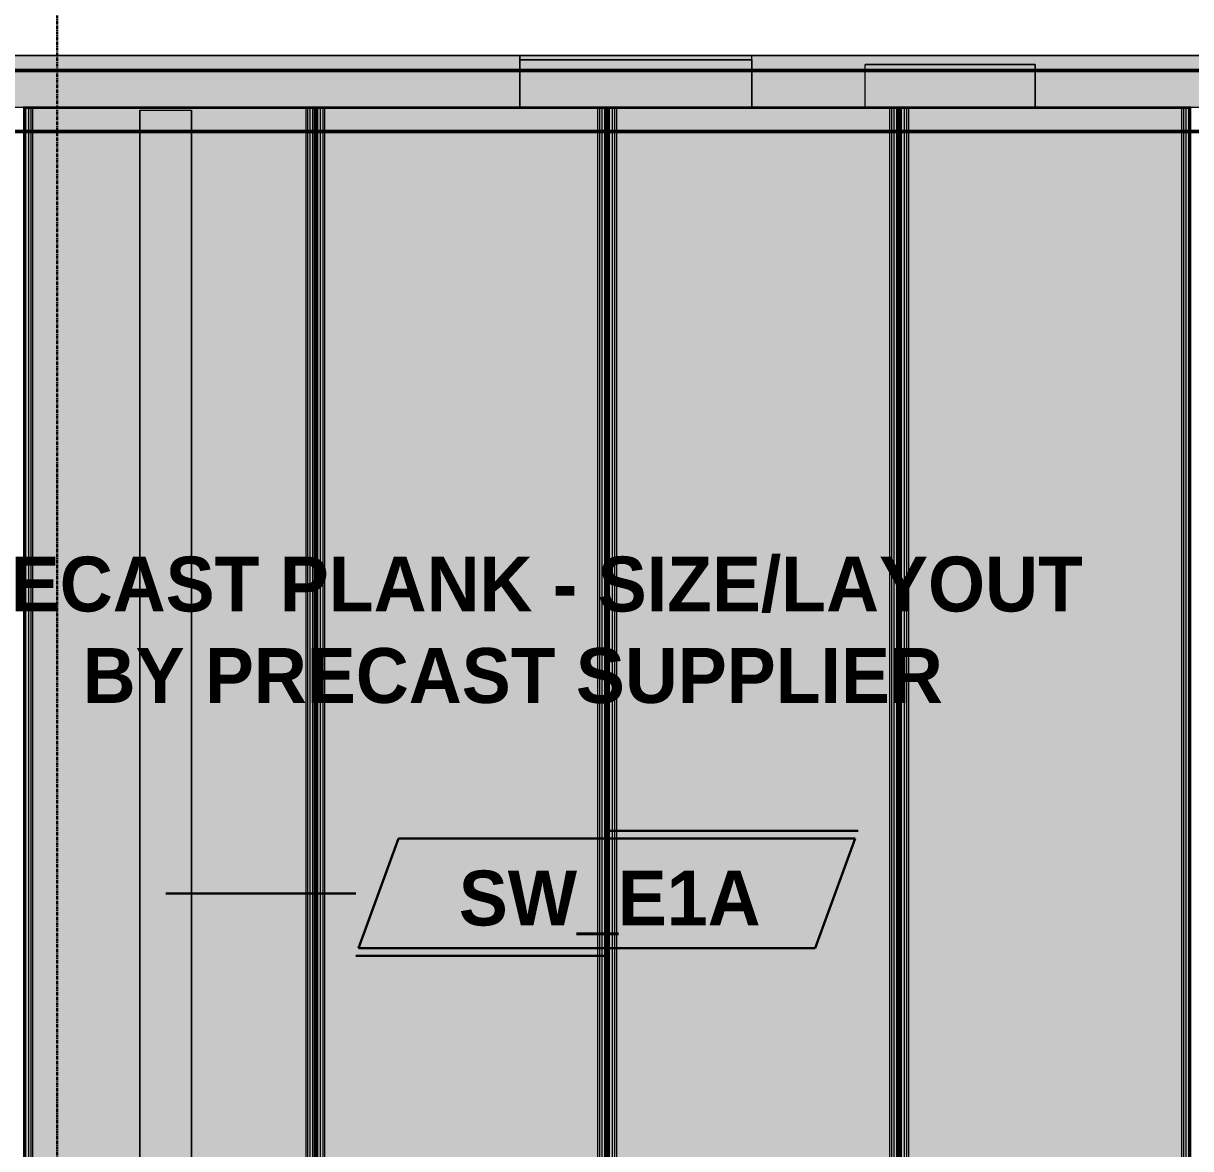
# Model space of a CAD drawing. Header units: inches. Extents: x -4126 to 593, y 9773 to 12297.
# Drawn here: x -3486.9 to -3295.4, y 11910.4 to 12095 of the extents above; entities that cross this region are included whole.
import ezdxf

# ---------------------------------------------------------------- set-up
doc = ezdxf.new("R2010")
doc.units = ezdxf.units.IN
doc.header["$MEASUREMENT"] = 0
doc.linetypes.add('Grid Line 1_2_', pattern=[0.875, 0.5, -0.125, 0.125, -0.125])
for name, color, linetype, lineweight in [('A-ANNO-IDEN', 131, 'Continuous', 30), ('A-WALL', 113, 'Continuous', 13), ('A-WALL-IDEN', 211, 'Continuous', 30), ('I-WALL', 2, 'Continuous', 13), ('S-BEAM', 12, 'Continuous', 9), ('S-FNDN', 32, 'Continuous', 13), ('S-GRID', 1, 'Continuous', 9)]:
    doc.layers.add(name, color=color, linetype=linetype, lineweight=lineweight)
doc.styles.add('Century Gothic_B', font='GOTHICB.TTF', dxfattribs={"height": 9})

# ---------------------------------------------------------------- blocks, each defined once
blk = doc.blocks.new('CTR - 1st Phase - Shell_rvt-1-FRAMING PLAN - 1ST FLOOR')
at = {"layer": 'A-WALL', "lineweight": 5, "transparency": 33554585}
h = blk.add_hatch(color=13, dxfattribs=at)
h.paths.add_polyline_path([(-3290.54, 12087.19), (-3290.54, 12089.69), (-3367.4, 12089.69), (-3367.4, 12087.19), (-3348.8, 12087.19), (-3348.8, 12088.19), (-3320.92, 12088.19), (-3320.92, 12087.19)], flags=0)
h.paths.add_polyline_path([(-2696.32, 12087.19), (-2696.32, 12089.69), (-2716.32, 12089.69), (-2716.32, 12087.19)], flags=0)
h.paths.add_polyline_path([(-3631.32, 12087.19), (-3628.8, 12087.19), (-3628.8, 12088.19), (-3600.92, 12088.19), (-3600.92, 12087.19), (-3559.15, 12087.19), (-3559.15, 12089.69), (-3631.32, 12089.69)], flags=0)
h.paths.add_polyline_path([(-2641.24, 12087.19), (-2641.24, 12089.69), (-2656.32, 12089.69), (-2656.32, 12087.19)], flags=0)
h.paths.add_polyline_path([(-3521.12, 12087.19), (-3405.42, 12087.19), (-3405.42, 12089.69), (-3521.12, 12089.69), (-3521.12, 12089.12)], flags=0)
h.paths.add_polyline_path([(-3144.32, 12087.19), (-3144.32, 12089.69), (-3214.11, 12089.69), (-3214.11, 12087.19)], flags=0)
h.paths.add_polyline_path([(-3252.14, 12087.19), (-3252.14, 12089.69), (-3252.51, 12089.69), (-3252.51, 12087.19)], flags=0)
for points in [[(-3367.4, 12087.19), (-3367.4, 12089.69), (-3405.42, 12089.69), (-3405.42, 12087.19)], [(-3320.92, 12087.19), (-3320.92, 12088.19), (-3348.8, 12088.19), (-3348.8, 12087.19)], [(-3391.98, 12081.06), (-3391.55, 12081.06), (-3391.55, 12081.19), (-3390.72, 12081.19), (-3390.72, 12081.06), (-3390.29, 12081.06), (-3390.29, 12081.19), (-3389.89, 12081.19), (-3389.89, 12081.06), (-3367.4, 12081.06), (-3367.4, 12087.19), (-3405.42, 12087.19), (-3405.42, 12081.06), (-3392.37, 12081.06), (-3392.37, 12081.19), (-3391.98, 12081.19)], [(-3344.1, 12081.06), (-3343.67, 12081.06), (-3343.67, 12081.19), (-3342.84, 12081.19), (-3342.84, 12081.06), (-3342.41, 12081.06), (-3342.41, 12081.19), (-3342.01, 12081.19), (-3342.01, 12081.06), (-3320.92, 12081.06), (-3320.92, 12087.19), (-3348.8, 12087.19), (-3348.8, 12081.06), (-3344.49, 12081.06), (-3344.49, 12081.19), (-3344.1, 12081.19)]]:
    blk.add_hatch(color=13, dxfattribs=at).paths.add_polyline_path(points, flags=0)
h = blk.add_hatch(color=13, dxfattribs=at)
h.paths.add_polyline_path([(-2656.32, 12081.06), (-2641.82, 12081.06), (-2641.82, 12081.69), (-2641.24, 12081.69), (-2641.24, 12087.19), (-2656.32, 12087.19), (-2656.32, 12081.19)], flags=0)
h.paths.add_polyline_path([(-2961.04, 12081.06), (-2960.61, 12081.06), (-2960.61, 12081.19), (-2959.78, 12081.19), (-2959.78, 12081.06), (-2959.35, 12081.06), (-2959.35, 12081.19), (-2958.96, 12081.19), (-2958.96, 12081.06), (-2913.56, 12081.06), (-2913.56, 12081.19), (-2913.16, 12081.19), (-2913.16, 12081.06), (-2912.73, 12081.06), (-2912.73, 12081.19), (-2911.9, 12081.19), (-2911.9, 12081.06), (-2911.47, 12081.06), (-2911.47, 12081.19), (-2911.08, 12081.19), (-2911.08, 12081.06), (-2867.19, 12081.06), (-2867.19, 12087.19), (-2984.66, 12087.19), (-2984.66, 12081.06), (-2961.44, 12081.06), (-2961.44, 12081.19), (-2961.04, 12081.19)], flags=0)
h.paths.add_polyline_path([(-3823.2, 12081.06), (-3822.07, 12081.06), (-3822.03, 12081.19), (-3821.66, 12081.19), (-3821.66, 12081.06), (-3821.23, 12081.06), (-3821.23, 12081.19), (-3820.83, 12081.16), (-3820.83, 12081.06), (-3775.43, 12081.06), (-3775.43, 12081.19), (-3775.04, 12081.19), (-3775.04, 12081.06), (-3774.61, 12081.06), (-3774.61, 12081.19), (-3773.77, 12081.19), (-3773.76, 12081.06), (-3773.34, 12081.06), (-3773.34, 12081.19), (-3772.95, 12081.19), (-3772.95, 12081.06), (-3727.55, 12081.06), (-3727.55, 12081.19), (-3727.15, 12081.19), (-3727.15, 12081.06), (-3726.72, 12081.06), (-3726.72, 12081.19), (-3725.89, 12081.19), (-3725.89, 12081.06), (-3725.46, 12081.06), (-3725.46, 12081.19), (-3725.07, 12081.19), (-3725.07, 12081.06), (-3712.62, 12081.06), (-3712.62, 12087.19), (-3823.2, 12087.19)], flags=0)
h.paths.add_polyline_path([(-3630.96, 12081.06), (-3630.96, 12081.19), (-3630.13, 12081.19), (-3630.13, 12081.06), (-3629.7, 12081.06), (-3629.7, 12081.19), (-3629.3, 12081.15), (-3629.3, 12081.06), (-3628.8, 12081.06), (-3628.8, 12087.19), (-3637.46, 12087.19), (-3637.46, 12081.06), (-3631.78, 12081.06), (-3631.78, 12081.19), (-3631.39, 12081.19), (-3631.39, 12081.06)], flags=0)
h.paths.add_polyline_path([(-3294.95, 12081.06), (-3294.52, 12081.06), (-3294.52, 12081.19), (-3294.13, 12081.19), (-3294.13, 12081.06), (-3290.54, 12081.06), (-3290.54, 12087.19), (-3320.92, 12087.19), (-3320.92, 12081.06), (-3296.61, 12081.06), (-3296.61, 12081.19), (-3296.22, 12081.19), (-3296.22, 12081.06), (-3295.79, 12081.06), (-3295.79, 12081.19), (-3294.95, 12081.19)], flags=0)
h.paths.add_polyline_path([(-3674.6, 12081.06), (-3673.59, 12081.06), (-3673.59, 12087.19), (-3674.6, 12087.15), (-3674.6, 12081.19)], flags=0)
h.paths.add_polyline_path([(-3600.92, 12081.06), (-3583.9, 12081.06), (-3583.9, 12081.19), (-3583.51, 12081.19), (-3583.51, 12081.06), (-3583.08, 12081.06), (-3583.08, 12081.19), (-3582.25, 12081.19), (-3582.25, 12081.06), (-3581.82, 12081.06), (-3581.82, 12081.19), (-3581.42, 12081.19), (-3581.42, 12081.06), (-3559.15, 12081.06), (-3559.15, 12087.19), (-3600.92, 12087.19), (-3600.92, 12081.19)], flags=0)
h.paths.add_polyline_path([(-3214.11, 12081.06), (-3200.85, 12081.06), (-3200.85, 12081.19), (-3200.45, 12081.19), (-3200.45, 12081.06), (-3200.02, 12081.06), (-3200.02, 12081.19), (-3199.19, 12081.19), (-3199.19, 12081.06), (-3198.76, 12081.06), (-3198.76, 12081.19), (-3198.37, 12081.19), (-3198.37, 12081.06), (-3152.97, 12081.06), (-3152.97, 12081.19), (-3152.57, 12081.19), (-3152.57, 12081.06), (-3152.14, 12081.06), (-3152.14, 12081.19), (-3151.31, 12081.19), (-3151.31, 12081.06), (-3150.88, 12081.06), (-3150.88, 12081.19), (-3150.49, 12081.19), (-3150.49, 12081.06), (-3131.77, 12081.06), (-3131.77, 12087.19), (-3214.11, 12087.19), (-3214.11, 12081.19)], flags=0)
h.paths.add_polyline_path([(-3252.14, 12081.06), (-3252.14, 12087.19), (-3252.51, 12087.19), (-3252.51, 12081.06)], flags=0)
h.paths.add_polyline_path([(-3096.25, 12081.06), (-3060.14, 12081.06), (-3060.14, 12087.19), (-3103.89, 12087.19), (-3103.88, 12081.19), (-3103.43, 12081.19), (-3103.43, 12081.06), (-3103, 12081.06), (-3103, 12081.19), (-3102.6, 12081.19), (-3102.6, 12081.06)], flags=0)
h.paths.add_polyline_path([(-3521.12, 12081.06), (-3488.14, 12081.06), (-3488.14, 12081.19), (-3487.74, 12081.19), (-3487.74, 12081.06), (-3487.32, 12081.06), (-3487.32, 12081.19), (-3486.48, 12081.19), (-3486.48, 12081.06), (-3486.05, 12081.06), (-3486.05, 12081.19), (-3485.66, 12081.19), (-3485.66, 12081.06), (-3440.26, 12081.06), (-3440.26, 12081.19), (-3439.86, 12081.19), (-3439.86, 12081.06), (-3439.43, 12081.06), (-3439.43, 12081.19), (-3438.6, 12081.19), (-3438.6, 12081.06), (-3438.17, 12081.06), (-3438.17, 12081.19), (-3437.78, 12081.19), (-3437.78, 12081.06), (-3405.42, 12081.06), (-3405.42, 12087.19), (-3521.12, 12087.19), (-3521.12, 12081.19)], flags=0)
h.paths.add_polyline_path([(-3020.79, 12081.06), (-3020.79, 12087.19), (-3022.11, 12087.18), (-3022.11, 12081.06)], flags=0)
h.paths.add_polyline_path([(-3367.4, 12081.06), (-3348.8, 12081.06), (-3348.8, 12087.19), (-3367.4, 12087.19), (-3367.4, 12081.19)], flags=0)
h = blk.add_hatch(color=13, dxfattribs=at)
h.paths.add_polyline_path([(-2960.2, 12081.06), (-2959.78, 12081.06), (-2959.78, 12081.19), (-2960.61, 12081.19), (-2960.61, 12081.06), (-2960.24, 12081.06)], flags=0)
h.paths.add_polyline_path([(-2911.08, 12081.06), (-2911.08, 12081.19), (-2911.47, 12081.19), (-2911.47, 12081.06)], flags=0)
h.paths.add_polyline_path([(-2913.16, 12081.06), (-2913.16, 12081.19), (-2913.56, 12081.19), (-2913.56, 12081.06)], flags=0)
h.paths.add_polyline_path([(-2961.44, 12081.06), (-2961.04, 12081.06), (-2961.04, 12081.19), (-2961.44, 12081.19)], flags=0)
h.paths.add_polyline_path([(-2958.96, 12081.06), (-2958.96, 12081.19), (-2959.35, 12081.19), (-2959.35, 12081.06)], flags=0)
h.paths.add_polyline_path([(-2912.27, 12081.06), (-2911.9, 12081.06), (-2911.9, 12081.19), (-2912.73, 12081.19), (-2912.73, 12081.06), (-2912.32, 12081.06)], flags=0)
h.paths.add_polyline_path([(-3822.07, 12081.06), (-3821.66, 12081.06), (-3821.66, 12081.19), (-3822.07, 12081.19), (-3822.07, 12081.11)], flags=0)
h.paths.add_polyline_path([(-3820.83, 12081.06), (-3820.83, 12081.19), (-3821.23, 12081.19), (-3821.23, 12081.06)], flags=0)
h.paths.add_polyline_path([(-3486.9, 12081.06), (-3486.48, 12081.06), (-3486.48, 12081.19), (-3487.32, 12081.19), (-3487.32, 12081.06), (-3486.94, 12081.06)], flags=0)
h.paths.add_polyline_path([(-3488.14, 12081.06), (-3487.74, 12081.06), (-3487.74, 12081.19), (-3488.14, 12081.19)], flags=0)
h.paths.add_polyline_path([(-3774.19, 12081.06), (-3773.77, 12081.06), (-3773.77, 12081.19), (-3774.61, 12081.19), (-3774.61, 12081.06), (-3774.23, 12081.06)], flags=0)
h.paths.add_polyline_path([(-3581.82, 12081.06), (-3581.42, 12081.06), (-3581.42, 12081.19), (-3581.82, 12081.19)], flags=0)
h.paths.add_polyline_path([(-3583.51, 12081.06), (-3583.51, 12081.19), (-3583.9, 12081.19), (-3583.9, 12081.06)], flags=0)
h.paths.add_polyline_path([(-3438.98, 12081.06), (-3438.6, 12081.06), (-3438.6, 12081.19), (-3439.43, 12081.19), (-3439.43, 12081.06), (-3439.02, 12081.06)], flags=0)
h.paths.add_polyline_path([(-3102.6, 12081.06), (-3102.6, 12081.19), (-3103, 12081.19), (-3103, 12081.06)], flags=0)
h.paths.add_polyline_path([(-3103.43, 12081.06), (-3103.43, 12081.19), (-3103.89, 12081.19), (-3103.88, 12081.06), (-3103.8, 12081.06)], flags=0)
h.paths.add_polyline_path([(-3726.31, 12081.06), (-3725.89, 12081.06), (-3725.89, 12081.19), (-3726.72, 12081.19), (-3726.72, 12081.06), (-3726.35, 12081.06)], flags=0)
h.paths.add_polyline_path([(-3198.37, 12081.06), (-3198.37, 12081.19), (-3198.76, 12081.19), (-3198.76, 12081.06)], flags=0)
h.paths.add_polyline_path([(-3727.55, 12081.06), (-3727.15, 12081.06), (-3727.15, 12081.19), (-3727.55, 12081.19)], flags=0)
h.paths.add_polyline_path([(-3152.57, 12081.06), (-3152.57, 12081.19), (-3152.97, 12081.19), (-3152.97, 12081.06)], flags=0)
h.paths.add_polyline_path([(-3773.34, 12081.06), (-3772.95, 12081.06), (-3772.95, 12081.19), (-3773.34, 12081.19)], flags=0)
h.paths.add_polyline_path([(-3150.49, 12081.06), (-3150.49, 12081.19), (-3150.88, 12081.19), (-3150.88, 12081.06)], flags=0)
h.paths.add_polyline_path([(-3152.14, 12081.06), (-3151.31, 12081.06), (-3151.31, 12081.19), (-3152.14, 12081.19)], flags=0)
h.paths.add_polyline_path([(-3775.43, 12081.06), (-3775.04, 12081.06), (-3775.04, 12081.19), (-3775.43, 12081.19)], flags=0)
h.paths.add_polyline_path([(-3725.46, 12081.06), (-3725.07, 12081.06), (-3725.07, 12081.19), (-3725.46, 12081.19)], flags=0)
h.paths.add_polyline_path([(-3630.54, 12081.06), (-3630.13, 12081.06), (-3630.13, 12081.19), (-3630.96, 12081.19), (-3630.96, 12081.06), (-3630.59, 12081.06)], flags=0)
h.paths.add_polyline_path([(-3200.45, 12081.06), (-3200.45, 12081.19), (-3200.85, 12081.19), (-3200.85, 12081.06)], flags=0)
h.paths.add_polyline_path([(-3199.57, 12081.06), (-3199.19, 12081.06), (-3199.19, 12081.19), (-3200.02, 12081.19), (-3200.02, 12081.06), (-3199.61, 12081.06)], flags=0)
h.paths.add_polyline_path([(-3582.25, 12081.06), (-3582.25, 12081.19), (-3583.08, 12081.19), (-3583.08, 12081.06), (-3582.62, 12081.06)], flags=0)
h.paths.add_polyline_path([(-3294.13, 12081.06), (-3294.13, 12081.19), (-3294.52, 12081.19), (-3294.52, 12081.06)], flags=0)
h.paths.add_polyline_path([(-3631.78, 12081.06), (-3631.39, 12081.06), (-3631.39, 12081.19), (-3631.78, 12081.19), (-3631.78, 12081.12)], flags=0)
h.paths.add_polyline_path([(-3296.22, 12081.06), (-3296.22, 12081.19), (-3296.61, 12081.19), (-3296.61, 12081.06)], flags=0)
h.paths.add_polyline_path([(-3295.33, 12081.06), (-3294.95, 12081.06), (-3294.95, 12081.19), (-3295.79, 12081.19), (-3295.79, 12081.06), (-3295.37, 12081.06)], flags=0)
h.paths.add_polyline_path([(-3440.26, 12081.06), (-3439.86, 12081.06), (-3439.86, 12081.19), (-3440.26, 12081.19)], flags=0)
h.paths.add_polyline_path([(-3629.7, 12081.06), (-3629.3, 12081.06), (-3629.3, 12081.19), (-3629.7, 12081.19), (-3629.7, 12081.14)], flags=0)
h.paths.add_polyline_path([(-3486.05, 12081.06), (-3485.66, 12081.06), (-3485.66, 12081.19), (-3486.05, 12081.19)], flags=0)
h.paths.add_polyline_path([(-3437.78, 12081.06), (-3437.78, 12081.19), (-3438.17, 12081.19), (-3438.17, 12081.06)], flags=0)
h = blk.add_hatch(color=13, dxfattribs=at)
h.paths.add_polyline_path([(-3392.37, 12081.06), (-3391.98, 12081.06), (-3391.98, 12081.19), (-3392.37, 12081.19)], flags=0)
h.paths.add_polyline_path([(-3391.13, 12081.06), (-3390.72, 12081.06), (-3390.72, 12081.19), (-3391.55, 12081.19), (-3391.55, 12081.06), (-3391.18, 12081.06)], flags=0)
h.paths.add_polyline_path([(-3389.89, 12081.06), (-3389.89, 12081.19), (-3390.29, 12081.19), (-3390.29, 12081.06)], flags=0)
h = blk.add_hatch(color=13, dxfattribs=at)
h.paths.add_polyline_path([(-3343.21, 12081.06), (-3342.84, 12081.06), (-3342.84, 12081.19), (-3343.67, 12081.19), (-3343.67, 12081.06), (-3343.25, 12081.06)], flags=0)
h.paths.add_polyline_path([(-3342.01, 12081.06), (-3342.01, 12081.19), (-3342.41, 12081.19), (-3342.41, 12081.06)], flags=0)
h.paths.add_polyline_path([(-3344.1, 12081.06), (-3344.1, 12081.19), (-3344.49, 12081.19), (-3344.49, 12081.06)], flags=0)
at = {"layer": 'A-WALL', "color": 253}
for p, q in [((-3144.32, 12089.69), (-3631.32, 12089.69)), ((-3637.46, 12087.19), (-3144.32, 12087.19)), ((-3144.32, 12087.19), (-3631.32, 12087.19)), ((-3486.48, 12081.06), (-3486.86, 12081.06)), ((-3485.66, 12081.06), (-3486.05, 12081.06)), ((-3439.86, 12081.06), (-3440.26, 12081.06)), ((-3439.06, 12081.06), (-3439.43, 12081.06)), ((-3438.6, 12081.06), (-3438.98, 12081.06)), ((-3437.78, 12081.06), (-3438.17, 12081.06)), ((-3392.37, 12081.06), (-3391.98, 12081.06)), ((-3391.98, 12081.06), (-3392.37, 12081.06)), ((-3391.55, 12081.06), (-3391.18, 12081.06)), ((-3391.18, 12081.06), (-3391.55, 12081.06)), ((-3391.09, 12081.06), (-3390.72, 12081.06)), ((-3390.72, 12081.06), (-3391.09, 12081.06)), ((-3390.29, 12081.06), (-3389.89, 12081.06)), ((-3389.89, 12081.06), (-3390.29, 12081.06)), ((-3344.1, 12081.06), (-3344.49, 12081.06)), ((-3344.49, 12081.06), (-3344.1, 12081.06)), ((-3343.29, 12081.06), (-3343.67, 12081.06)), ((-3343.67, 12081.06), (-3343.29, 12081.06)), ((-3342.84, 12081.06), (-3343.21, 12081.06)), ((-3343.21, 12081.06), (-3342.84, 12081.06)), ((-3342.01, 12081.06), (-3342.41, 12081.06)), ((-3342.41, 12081.06), (-3342.01, 12081.06)), ((-3296.22, 12081.06), (-3296.61, 12081.06)), ((-3295.41, 12081.06), (-3295.79, 12081.06))]:
    blk.add_line(p, q, dxfattribs=at)
at = {"layer": 'A-WALL', "color": 33}
for p, q in [((-3521.12, 12089.69), (-3405.42, 12089.69)), ((-3367.4, 12089.69), (-3405.42, 12089.69)), ((-3405.42, 12089.69), (-3367.4, 12089.69)), ((-3405.42, 12089.69), (-3405.42, 12087.19)), ((-3405.42, 12088.94), (-3405.42, 12089.69)), ((-3367.4, 12089.69), (-3290.54, 12089.69)), ((-3367.4, 12088.94), (-3367.4, 12089.69)), ((-3367.4, 12087.19), (-3367.4, 12089.69)), ((-3405.42, 12088.94), (-3367.4, 12088.94)), ((-3367.4, 12088.94), (-3405.42, 12088.94)), ((-3405.42, 12087.19), (-3405.42, 12088.94)), ((-3367.4, 12088.94), (-3367.4, 12087.19)), ((-3320.92, 12088.19), (-3348.8, 12088.19)), ((-3348.8, 12088.19), (-3320.92, 12088.19)), ((-3348.8, 12087.19), (-3348.8, 12088.19)), ((-3348.8, 12087.19), (-3348.8, 12088.19)), ((-3320.92, 12088.19), (-3320.92, 12087.19)), ((-3320.92, 12087.19), (-3320.92, 12088.19)), ((-3405.42, 12087.19), (-3405.42, 12081.19)), ((-3405.42, 12081.19), (-3405.42, 12087.19)), ((-3367.4, 12087.19), (-3367.4, 12081.19)), ((-3367.4, 12081.19), (-3367.4, 12087.19)), ((-3348.8, 12081.19), (-3348.8, 12087.19)), ((-3348.8, 12081.19), (-3348.8, 12087.19)), ((-3320.92, 12087.19), (-3320.92, 12081.19)), ((-3320.92, 12081.19), (-3320.92, 12087.19)), ((-3486.05, 12081.06), (-3486.48, 12081.06)), ((-3440.26, 12081.06), (-3485.66, 12081.06)), ((-3439.43, 12081.06), (-3439.86, 12081.06)), ((-3438.17, 12081.06), (-3438.6, 12081.06)), ((-3405.42, 12081.06), (-3437.78, 12081.06)), ((-3405.42, 12081.19), (-3405.42, 12081.06)), ((-3405.42, 12081.06), (-3405.42, 12081.19)), ((-3405.42, 12081.06), (-3392.37, 12081.06)), ((-3392.37, 12081.06), (-3405.42, 12081.06)), ((-3391.98, 12081.06), (-3392.37, 12081.06)), ((-3391.98, 12081.06), (-3391.55, 12081.06)), ((-3391.55, 12081.06), (-3391.98, 12081.06)), ((-3391.18, 12081.06), (-3391.55, 12081.06)), ((-3390.72, 12081.06), (-3391.09, 12081.06)), ((-3390.72, 12081.06), (-3390.29, 12081.06)), ((-3390.29, 12081.06), (-3390.72, 12081.06)), ((-3389.89, 12081.06), (-3390.29, 12081.06)), ((-3389.89, 12081.06), (-3367.4, 12081.06)), ((-3367.4, 12081.06), (-3389.89, 12081.06)), ((-3367.4, 12081.19), (-3367.4, 12081.06)), ((-3367.4, 12081.06), (-3367.4, 12081.19)), ((-3348.8, 12081.06), (-3367.4, 12081.06)), ((-3348.8, 12081.06), (-3348.8, 12081.19)), ((-3348.8, 12081.06), (-3348.8, 12081.19)), ((-3344.49, 12081.06), (-3348.8, 12081.06)), ((-3348.8, 12081.06), (-3344.49, 12081.06)), ((-3344.1, 12081.06), (-3344.49, 12081.06)), ((-3343.67, 12081.06), (-3344.1, 12081.06)), ((-3344.1, 12081.06), (-3343.67, 12081.06)), ((-3343.29, 12081.06), (-3343.67, 12081.06)), ((-3342.84, 12081.06), (-3343.21, 12081.06)), ((-3342.41, 12081.06), (-3342.84, 12081.06)), ((-3342.84, 12081.06), (-3342.41, 12081.06)), ((-3342.01, 12081.06), (-3342.41, 12081.06)), ((-3320.92, 12081.06), (-3342.01, 12081.06)), ((-3342.01, 12081.06), (-3320.92, 12081.06)), ((-3320.92, 12081.19), (-3320.92, 12081.06)), ((-3320.92, 12081.06), (-3320.92, 12081.19)), ((-3296.61, 12081.06), (-3320.92, 12081.06)), ((-3295.79, 12081.06), (-3296.22, 12081.06))]:
    blk.add_line(p, q, dxfattribs=at)
at = {"layer": 'A-WALL', "color": 23}
for p, q in [((-3405.42, 12089.69), (-3367.4, 12089.69)), ((-3392.37, 12081.06), (-3405.42, 12081.06)), ((-3391.55, 12081.06), (-3391.98, 12081.06)), ((-3390.29, 12081.06), (-3390.72, 12081.06)), ((-3367.4, 12081.06), (-3389.89, 12081.06)), ((-3344.49, 12081.06), (-3348.8, 12081.06)), ((-3343.67, 12081.06), (-3344.1, 12081.06)), ((-3342.41, 12081.06), (-3342.84, 12081.06)), ((-3320.92, 12081.06), (-3342.01, 12081.06))]:
    blk.add_line(p, q, dxfattribs=at)
at = {"layer": 'A-WALL', "color": 9}
for p, q in [((-3486.86, 12081.06), (-3486.05, 12081.06)), ((-3486.05, 12081.06), (-3485.66, 12081.06)), ((-3485.66, 12081.06), (-3440.26, 12081.06)), ((-3440.26, 12081.06), (-3439.86, 12081.06)), ((-3439.86, 12081.06), (-3439.06, 12081.06)), ((-3438.98, 12081.06), (-3438.17, 12081.06)), ((-3438.17, 12081.06), (-3437.78, 12081.06)), ((-3437.78, 12081.06), (-3392.37, 12081.06)), ((-3392.37, 12081.06), (-3391.98, 12081.06)), ((-3391.98, 12081.06), (-3391.18, 12081.06)), ((-3391.09, 12081.06), (-3390.29, 12081.06)), ((-3390.29, 12081.06), (-3389.89, 12081.06)), ((-3389.89, 12081.06), (-3344.49, 12081.06)), ((-3344.49, 12081.06), (-3344.1, 12081.06)), ((-3344.1, 12081.06), (-3343.29, 12081.06)), ((-3343.21, 12081.06), (-3342.41, 12081.06)), ((-3342.41, 12081.06), (-3342.01, 12081.06)), ((-3342.01, 12081.06), (-3296.61, 12081.06)), ((-3296.61, 12081.06), (-3296.22, 12081.06)), ((-3296.22, 12081.06), (-3295.41, 12081.06))]:
    blk.add_line(p, q, dxfattribs=at)
blk = doc.blocks.new('CTR - 1st Phase - Common Walls_rvt-1-FRAMING PLAN - 1ST FLOOR')
at = {"layer": 'I-WALL', "lineweight": 5, "transparency": 33554585}
for points in [[(-3459.27, 12077.19), (-3459.27, 12080.69), (-3467.77, 12080.69), (-3467.77, 12077.19), (-3467.65, 12077.19)], [(-3460.02, 11842.49), (-3459.27, 11842.49), (-3459.27, 12077.19), (-3467.77, 12077.19), (-3467.77, 11842.49)]]:
    blk.add_hatch(color=8, dxfattribs=at).paths.add_polyline_path(points, flags=0)
at = {"layer": 'I-WALL', "color": 9}
for p, q in [((-3467.77, 12080.69), (-3467.77, 12077.19)), ((-3467.77, 12080.69), (-3459.27, 12080.69)), ((-3459.27, 12077.19), (-3459.27, 12080.69)), ((-3467.77, 12077.19), (-3467.77, 11842.49)), ((-3459.27, 11846.36), (-3459.27, 12077.19))]:
    blk.add_line(p, q, dxfattribs=at)
at = {"layer": 'I-WALL', "color": 253}
for p, q in [((-3467.77, 12077.19), (-3467.77, 12080.69)), ((-3467.77, 12080.69), (-3459.27, 12080.69)), ((-3459.27, 12080.69), (-3459.27, 12077.19)), ((-3467.77, 11842.49), (-3467.77, 12077.19)), ((-3459.27, 12077.19), (-3459.27, 11846.36))]:
    blk.add_line(p, q, dxfattribs=at)
blk = doc.blocks.new('034100 - Precast Structural Concrete - Solid Plank - 12_-V12-FRAMING PLAN - 1ST FLOOR')
at = {"layer": 'S-BEAM', "transparency": 33554483}
for points in [[(4, 23.52), (4, 23.9), (0.12, 23.9), (0.12, 23.52), (1.96, 23.52)], [(4, 22.7), (4, 23.09), (0.12, 23.09), (0.12, 22.7), (1.97, 22.7)], [(4, -23.09), (4, -22.7), (0.12, -22.7), (0.12, -23.09), (2.21, -23.09)], [(293.83, -22.7), (4, -22.7), (4, -23.09), (293.83, -23.09)], [(4, -23.52), (0.12, -23.52), (0.12, -23.9), (4, -23.9)], [(4, -23.94), (4, -23.9), (2.22, -23.94)], [(293.83, -23.52), (4, -23.52), (4, -23.9), (293.83, -23.9)]]:
    blk.add_hatch(color=256, dxfattribs=at).paths.add_polyline_path(points, flags=0)
h = blk.add_hatch(color=256, dxfattribs=at)
h.paths.add_polyline_path([(4, -23.52), (4, -23.09), (0.12, -23.09), (0.12, -23.52), (2.22, -23.52)], flags=0)
h.paths.add_polyline_path([(4, -4.82), (0.5, -4.82), (0.5, 3.68), (4, 3.68), (4, 22.7), (0.12, 22.7), (0.12, -22.7), (4, -22.7)], flags=0)
h.paths.add_polyline_path([(4, 23.09), (4, 23.52), (0.12, 23.52), (0.12, 23.09), (1.97, 23.09)], flags=0)
h = blk.add_hatch(color=256, dxfattribs=at)
h.paths.add_polyline_path([(293.83, 23.52), (293.83, 23.9), (242.58, 23.9), (242.58, 23.52)], flags=0)
h.paths.add_polyline_path([(234.83, 23.9), (4, 23.9), (4, 23.52), (234.83, 23.52)], flags=0)
h = blk.add_hatch(color=256, dxfattribs=at)
h.paths.add_polyline_path([(293.83, -23.52), (293.83, -23.09), (4, -23.09), (4, -23.52), (293.2, -23.52)], flags=0)
h.paths.add_polyline_path([(293.83, -4.82), (4, -4.82), (4, -22.7), (293.83, -22.7)], flags=0)
h.paths.add_polyline_path([(293.83, 22.7), (242.58, 22.7), (242.58, 2.93), (293.83, 2.93), (293.83, 3.68)], flags=0)
h.paths.add_polyline_path([(293.83, 23.52), (242.58, 23.52), (242.58, 23.09), (293.83, 23.09)], flags=0)
h.paths.add_polyline_path([(234.83, 23.09), (234.83, 23.52), (4, 23.52), (4, 23.09), (138.41, 23.09)], flags=0)
h.paths.add_polyline_path([(234.83, 4.43), (234.83, 22.7), (4, 22.7), (4, 3.68), (234.83, 3.68)], flags=0)
h = blk.add_hatch(color=256, dxfattribs=at)
h.paths.add_polyline_path([(293.83, 22.7), (293.83, 23.09), (242.58, 23.09), (242.58, 22.7)], flags=0)
h.paths.add_polyline_path([(234.83, 22.7), (234.83, 23.09), (4, 23.09), (4, 22.7), (140.45, 22.7)], flags=0)
at = {"layer": 'S-BEAM'}
for p, q in [((0, 23.94), (0, 23.9)), ((0, 23.94), (4, 23.94)), ((0, 23.76), (0, 23.9)), ((0, 23.9), (0, 23.52)), ((0, 23.9), (4, 23.9)), ((0, 22.7), (0, 23.76)), ((0, 23.76), (4, 23.76)), ((0, 23.76), (4, 23.76)), ((0, 23.52), (0, -23.52)), ((0, 23.52), (4, 23.52)), ((0, 22.7), (0, 23.09)), ((0, 23.09), (0, 22.7)), ((0, 23.09), (4, 23.09)), ((0, 23.09), (4, 23.09)), ((4, 23.94), (294, 23.94)), ((4, 23.9), (294, 23.9)), ((4, 23.76), (294, 23.76)), ((4, 23.76), (294, 23.76)), ((4, 23.52), (294, 23.52)), ((4, 23.09), (294, 23.09)), ((4, 23.09), (294, 23.09)), ((0, 22.4), (0, 22.7)), ((0, 22.7), (4, 22.7)), ((0, -22.4), (0, 22.4)), ((0, 22.4), (4, 22.4)), ((4, 22.7), (294, 22.7)), ((4, 22.4), (294, 22.4)), ((0, -22.7), (0, -22.4)), ((0, -22.4), (4, -22.4)), ((0, -23.76), (0, -22.7)), ((0, -22.7), (0, -23.09)), ((0, -23.09), (0, -22.7)), ((0, -22.7), (4, -22.7)), ((4, -22.4), (294, -22.4)), ((4, -22.7), (294, -22.7)), ((0, -23.09), (4, -23.09)), ((0, -23.09), (4, -23.09)), ((0, -23.52), (0, -23.9)), ((4, -23.52), (0, -23.52)), ((0, -23.9), (0, -23.76)), ((4, -23.76), (0, -23.76)), ((0, -23.76), (4, -23.76)), ((0, -23.9), (0, -23.94)), ((0, -23.9), (4, -23.9)), ((4, -23.09), (294, -23.09)), ((4, -23.09), (294, -23.09)), ((294, -23.52), (4, -23.52)), ((294, -23.76), (4, -23.76)), ((4, -23.76), (294, -23.76)), ((4, -23.9), (294, -23.9))]:
    blk.add_line(p, q, dxfattribs=at)
blk = doc.blocks.new('034100 - Precast Structural Concrete - Solid Plank - 12_-V13-FRAMING PLAN - 1ST FLOOR')
at = {"layer": 'S-BEAM', "transparency": 33554483}
for points in [[(4, 23.52), (4, 23.9), (0.12, 23.9), (0.12, 23.52), (1.71, 23.52)], [(4, 23.09), (0.12, 23.09), (0.12, 22.7), (4, 22.7)], [(4, -22.7), (0.12, -22.7), (0.12, -23.09), (4, -23.09)], [(4, -23.9), (4, -23.52), (0.12, -23.52), (0.12, -23.9), (1.96, -23.9)], [(4, -23.94), (4, -23.9), (1.96, -23.94)]]:
    blk.add_hatch(color=256, dxfattribs=at).paths.add_polyline_path(points, flags=0)
h = blk.add_hatch(color=256, dxfattribs=at)
h.paths.add_polyline_path([(4, -23.09), (0.12, -23.09), (0.12, -23.52), (4, -23.52)], flags=0)
h.paths.add_polyline_path([(4, -22.7), (4, 22.7), (0.12, 22.7), (0.12, -22.7), (1.96, -22.7)], flags=0)
h.paths.add_polyline_path([(4, 23.09), (4, 23.52), (0.12, 23.52), (0.12, 23.09), (1.71, 23.09)], flags=0)
h = blk.add_hatch(color=256, dxfattribs=at)
h.paths.add_polyline_path([(293.83, 23.52), (293.83, 23.9), (242.58, 23.9), (242.58, 23.52)], flags=0)
h.paths.add_polyline_path([(234.83, 23.9), (4, 23.9), (4, 23.52), (234.83, 23.52)], flags=0)
h = blk.add_hatch(color=256, dxfattribs=at)
h.paths.add_polyline_path([(293.83, 23.52), (242.58, 23.52), (242.58, 23.09), (293.83, 23.09)], flags=0)
h.paths.add_polyline_path([(293.83, -23.52), (293.83, -23.09), (242.58, -23.09), (242.58, -23.52)], flags=0)
h.paths.add_polyline_path([(293.83, 22.7), (242.58, 22.7), (242.58, -22.7), (293.83, -22.7), (293.83, 18.43)], flags=0)
h.paths.add_polyline_path([(234.83, 22.7), (4, 22.7), (4, -22.7), (234.83, -22.7), (234.83, 18.43)], flags=0)
h.paths.add_polyline_path([(234.83, 23.09), (234.83, 23.52), (4, 23.52), (4, 23.09), (136.1, 23.09)], flags=0)
h.paths.add_polyline_path([(234.83, -23.09), (4, -23.09), (4, -23.52), (234.83, -23.52)], flags=0)
h = blk.add_hatch(color=256, dxfattribs=at)
h.paths.add_polyline_path([(293.83, 22.7), (293.83, 23.09), (242.58, 23.09), (242.58, 22.7)], flags=0)
h.paths.add_polyline_path([(234.83, 23.09), (4, 23.09), (4, 22.7), (234.83, 22.7)], flags=0)
h = blk.add_hatch(color=256, dxfattribs=at)
h.paths.add_polyline_path([(293.83, -23.09), (293.83, -22.7), (242.58, -22.7), (242.58, -23.09)], flags=0)
h.paths.add_polyline_path([(234.83, -22.7), (4, -22.7), (4, -23.09), (234.83, -23.09)], flags=0)
h = blk.add_hatch(color=256, dxfattribs=at)
h.paths.add_polyline_path([(293.83, -23.52), (242.58, -23.52), (242.58, -23.9), (293.83, -23.9)], flags=0)
h.paths.add_polyline_path([(234.83, -23.52), (4, -23.52), (4, -23.9), (234.83, -23.9)], flags=0)
at = {"layer": 'S-BEAM'}
for p, q in [((0, 23.94), (0, 23.9)), ((0, 23.94), (4, 23.94)), ((0, 23.76), (0, 23.9)), ((0, 23.9), (0, 23.52)), ((0, 23.9), (4, 23.9)), ((0, 22.7), (0, 23.76)), ((0, 23.76), (4, 23.76)), ((0, 23.76), (4, 23.76)), ((0, 23.52), (0, -23.52)), ((0, 23.52), (4, 23.52)), ((0, 22.7), (0, 23.09)), ((0, 23.09), (0, 22.7)), ((0, 23.09), (4, 23.09)), ((0, 23.09), (4, 23.09)), ((4, 23.94), (294, 23.94)), ((4, 23.9), (294, 23.9)), ((4, 23.76), (294, 23.76)), ((4, 23.76), (294, 23.76)), ((4, 23.52), (294, 23.52)), ((4, 23.09), (294, 23.09)), ((4, 23.09), (294, 23.09)), ((0, 22.4), (0, 22.7)), ((0, 22.7), (4, 22.7)), ((0, -22.4), (0, 22.4)), ((0, 22.4), (4, 22.4)), ((4, 22.7), (294, 22.7)), ((4, 22.4), (294, 22.4)), ((0, -22.7), (0, -22.4)), ((0, -22.4), (4, -22.4)), ((0, -23.76), (0, -22.7)), ((0, -22.7), (0, -23.09)), ((0, -23.09), (0, -22.7)), ((0, -22.7), (4, -22.7)), ((4, -22.4), (294, -22.4)), ((4, -22.7), (294, -22.7)), ((0, -23.09), (4, -23.09)), ((0, -23.09), (4, -23.09)), ((0, -23.52), (0, -23.9)), ((4, -23.52), (0, -23.52)), ((0, -23.9), (0, -23.76)), ((4, -23.76), (0, -23.76)), ((0, -23.76), (4, -23.76)), ((0, -23.9), (0, -23.94)), ((0, -23.9), (4, -23.9)), ((0, -23.94), (4, -23.94)), ((4, -23.09), (294, -23.09)), ((4, -23.09), (294, -23.09)), ((294, -23.52), (4, -23.52)), ((294, -23.76), (4, -23.76)), ((4, -23.76), (294, -23.76)), ((4, -23.9), (294, -23.9)), ((4, -23.94), (294, -23.94))]:
    blk.add_line(p, q, dxfattribs=at)
blk = doc.blocks.new('034100 - Precast Structural Concrete - Solid Plank - 12_-V14-FRAMING PLAN - 1ST FLOOR')
at = {"layer": 'S-BEAM', "transparency": 33554483}
for points in [[(4, 23.52), (4, 23.9), (0.12, 23.9), (0.12, 23.52), (1.45, 23.52)], [(4, 23.09), (0.12, 23.09), (0.12, 22.7), (4, 22.7)], [(4, -22.7), (0.12, -22.7), (0.12, -23.09), (4, -23.09)], [(4, -23.9), (4, -23.52), (0.12, -23.52), (0.12, -23.9), (1.71, -23.9)], [(4, -23.94), (4, -23.9), (1.71, -23.94)]]:
    blk.add_hatch(color=256, dxfattribs=at).paths.add_polyline_path(points, flags=0)
h = blk.add_hatch(color=256, dxfattribs=at)
h.paths.add_polyline_path([(4, -23.52), (4, -23.09), (0.12, -23.09), (0.12, -23.52), (1.7, -23.52)], flags=0)
h.paths.add_polyline_path([(4, 23.52), (0.12, 23.52), (0.12, 23.09), (4, 23.09)], flags=0)
h.paths.add_polyline_path([(4, 22.7), (0.12, 22.7), (0.12, -22.7), (4, -22.7)], flags=0)
h = blk.add_hatch(color=256, dxfattribs=at)
h.paths.add_polyline_path([(293.83, 23.52), (293.83, 23.9), (242.58, 23.9), (242.58, 23.52)], flags=0)
h.paths.add_polyline_path([(234.83, 23.9), (4, 23.9), (4, 23.52), (234.83, 23.52)], flags=0)
h = blk.add_hatch(color=256, dxfattribs=at)
h.paths.add_polyline_path([(293.83, 22.7), (242.58, 22.7), (242.58, -22.7), (293.83, -22.7)], flags=0)
h.paths.add_polyline_path([(293.83, -23.52), (293.83, -23.09), (242.58, -23.09), (242.58, -23.52)], flags=0)
h.paths.add_polyline_path([(293.83, 23.09), (293.83, 23.52), (242.58, 23.52), (242.58, 23.09)], flags=0)
h.paths.add_polyline_path([(234.83, 23.52), (4, 23.52), (4, 23.09), (234.83, 23.09)], flags=0)
h.paths.add_polyline_path([(234.83, 22.7), (4, 22.7), (4, -22.7), (234.83, -22.7)], flags=0)
h.paths.add_polyline_path([(234.83, -23.09), (4, -23.09), (4, -23.52), (234.83, -23.52)], flags=0)
h = blk.add_hatch(color=256, dxfattribs=at)
h.paths.add_polyline_path([(293.83, 22.7), (293.83, 23.09), (242.58, 23.09), (242.58, 22.7)], flags=0)
h.paths.add_polyline_path([(234.83, 23.09), (4, 23.09), (4, 22.7), (234.83, 22.7)], flags=0)
h = blk.add_hatch(color=256, dxfattribs=at)
h.paths.add_polyline_path([(293.83, -23.09), (293.83, -22.7), (242.58, -22.7), (242.58, -23.09)], flags=0)
h.paths.add_polyline_path([(234.83, -22.7), (4, -22.7), (4, -23.09), (234.83, -23.09)], flags=0)
h = blk.add_hatch(color=256, dxfattribs=at)
h.paths.add_polyline_path([(293.83, -23.52), (242.58, -23.52), (242.58, -23.9), (293.83, -23.9)], flags=0)
h.paths.add_polyline_path([(234.83, -23.52), (4, -23.52), (4, -23.9), (234.83, -23.9)], flags=0)
at = {"layer": 'S-BEAM'}
for p, q in [((0, 23.94), (0, 23.9)), ((0, 23.94), (4, 23.94)), ((0, 23.76), (0, 23.9)), ((0, 23.9), (0, 23.52)), ((0, 23.9), (4, 23.9)), ((0, 22.7), (0, 23.76)), ((0, 23.76), (4, 23.76)), ((0, 23.76), (4, 23.76)), ((0, 23.52), (0, -23.52)), ((0, 23.52), (4, 23.52)), ((0, 22.7), (0, 23.09)), ((0, 23.09), (0, 22.7)), ((0, 23.09), (4, 23.09)), ((0, 23.09), (4, 23.09)), ((4, 23.94), (294, 23.94)), ((4, 23.9), (294, 23.9)), ((4, 23.76), (294, 23.76)), ((4, 23.76), (294, 23.76)), ((4, 23.52), (294, 23.52)), ((4, 23.09), (294, 23.09)), ((4, 23.09), (294, 23.09)), ((0, 22.4), (0, 22.7)), ((0, 22.7), (4, 22.7)), ((0, -22.4), (0, 22.4)), ((0, 22.4), (4, 22.4)), ((4, 22.7), (294, 22.7)), ((4, 22.4), (294, 22.4)), ((0, -22.7), (0, -22.4)), ((0, -22.4), (4, -22.4)), ((0, -23.76), (0, -22.7)), ((0, -22.7), (0, -23.09)), ((0, -23.09), (0, -22.7)), ((0, -22.7), (4, -22.7)), ((4, -22.4), (294, -22.4)), ((4, -22.7), (294, -22.7)), ((0, -23.09), (4, -23.09)), ((0, -23.09), (4, -23.09)), ((0, -23.52), (0, -23.9)), ((4, -23.52), (0, -23.52)), ((0, -23.9), (0, -23.76)), ((4, -23.76), (0, -23.76)), ((0, -23.76), (4, -23.76)), ((0, -23.9), (0, -23.94)), ((0, -23.9), (4, -23.9)), ((0, -23.94), (4, -23.94)), ((4, -23.09), (294, -23.09)), ((4, -23.09), (294, -23.09)), ((294, -23.52), (4, -23.52)), ((294, -23.76), (4, -23.76)), ((4, -23.76), (294, -23.76)), ((4, -23.9), (294, -23.9)), ((4, -23.94), (294, -23.94))]:
    blk.add_line(p, q, dxfattribs=at)
blk = doc.blocks.new('034100 - Precast Structural Concrete - Solid Plank - 12_-V15-FRAMING PLAN - 1ST FLOOR')
at = {"layer": 'S-BEAM', "transparency": 33554483}
for points in [[(4, 23.52), (4, 23.9), (0.12, 23.9), (0.12, 23.52), (1.19, 23.52)], [(4, 23.09), (0.12, 23.09), (0.12, 22.7), (4, 22.7)], [(4, -22.7), (0.12, -22.7), (0.12, -23.09), (4, -23.09)], [(4, -23.9), (4, -23.52), (0.12, -23.52), (0.12, -23.9), (1.45, -23.9)], [(4, -23.94), (4, -23.9), (1.45, -23.94)]]:
    blk.add_hatch(color=256, dxfattribs=at).paths.add_polyline_path(points, flags=0)
h = blk.add_hatch(color=256, dxfattribs=at)
h.paths.add_polyline_path([(4, -23.52), (4, -23.09), (0.12, -23.09), (0.12, -23.52), (1.45, -23.52)], flags=0)
h.paths.add_polyline_path([(4, 23.52), (0.12, 23.52), (0.12, 23.09), (4, 23.09)], flags=0)
h.paths.add_polyline_path([(4, 22.7), (0.12, 22.7), (0.12, -22.7), (4, -22.7)], flags=0)
h = blk.add_hatch(color=256, dxfattribs=at)
h.paths.add_polyline_path([(293.83, 23.52), (293.83, 23.9), (224.58, 23.9), (224.58, 23.52)], flags=0)
h.paths.add_polyline_path([(216.83, 23.9), (4, 23.9), (4, 23.52), (216.83, 23.52)], flags=0)
h = blk.add_hatch(color=256, dxfattribs=at)
h.paths.add_polyline_path([(293.83, 22.7), (224.58, 22.7), (224.58, 13.76), (242.58, 13.76), (242.58, -22.7), (293.83, -22.7), (293.83, 13.76)], flags=0)
h.paths.add_polyline_path([(293.83, 23.52), (224.58, 23.52), (224.58, 23.09), (293.83, 23.09)], flags=0)
h.paths.add_polyline_path([(293.83, -23.09), (242.58, -23.09), (242.58, -23.52), (293.83, -23.52)], flags=0)
h.paths.add_polyline_path([(234.83, -22.7), (234.83, 6.01), (216.83, 6.01), (216.83, 22.7), (4, 22.7), (4, -22.7), (224.58, -22.7)], flags=0)
h.paths.add_polyline_path([(234.83, -23.52), (234.83, -23.09), (4, -23.09), (4, -23.52), (136.1, -23.52)], flags=0)
h.paths.add_polyline_path([(216.83, 23.52), (4, 23.52), (4, 23.09), (216.83, 23.09)], flags=0)
h = blk.add_hatch(color=256, dxfattribs=at)
h.paths.add_polyline_path([(293.83, 22.7), (293.83, 23.09), (224.58, 23.09), (224.58, 22.7)], flags=0)
h.paths.add_polyline_path([(216.83, 23.09), (4, 23.09), (4, 22.7), (216.83, 22.7)], flags=0)
h = blk.add_hatch(color=256, dxfattribs=at)
h.paths.add_polyline_path([(293.83, -22.7), (242.58, -22.7), (242.58, -23.09), (293.83, -23.09)], flags=0)
h.paths.add_polyline_path([(234.83, -22.7), (4, -22.7), (4, -23.09), (234.83, -23.09)], flags=0)
h = blk.add_hatch(color=256, dxfattribs=at)
h.paths.add_polyline_path([(293.83, -23.52), (242.58, -23.52), (242.58, -23.9), (293.83, -23.9)], flags=0)
h.paths.add_polyline_path([(234.83, -23.52), (4, -23.52), (4, -23.9), (234.83, -23.9)], flags=0)
at = {"layer": 'S-BEAM'}
for p, q in [((0, 23.94), (0, 23.9)), ((0, 23.76), (0, 23.9)), ((0, 23.9), (0, 23.52)), ((0, 23.9), (4, 23.9)), ((0, 22.7), (0, 23.76)), ((0, 23.76), (4, 23.76)), ((0, 23.76), (4, 23.76)), ((0, 23.52), (0, -23.52)), ((0, 23.52), (4, 23.52)), ((0, 22.7), (0, 23.09)), ((0, 23.09), (0, 22.7)), ((0, 23.09), (4, 23.09)), ((0, 23.09), (4, 23.09)), ((4, 23.9), (294, 23.9)), ((4, 23.76), (294, 23.76)), ((4, 23.76), (294, 23.76)), ((4, 23.52), (294, 23.52)), ((4, 23.09), (294, 23.09)), ((4, 23.09), (294, 23.09)), ((0, 22.4), (0, 22.7)), ((0, 22.7), (4, 22.7)), ((0, -22.4), (0, 22.4)), ((0, 22.4), (4, 22.4)), ((4, 22.7), (294, 22.7)), ((4, 22.4), (294, 22.4)), ((0, -22.7), (0, -22.4)), ((0, -22.4), (4, -22.4)), ((0, -23.76), (0, -22.7)), ((0, -22.7), (0, -23.09)), ((0, -23.09), (0, -22.7)), ((0, -22.7), (4, -22.7)), ((4, -22.4), (294, -22.4)), ((4, -22.7), (294, -22.7)), ((0, -23.09), (4, -23.09)), ((0, -23.09), (4, -23.09)), ((0, -23.52), (0, -23.9)), ((4, -23.52), (0, -23.52)), ((0, -23.9), (0, -23.76)), ((4, -23.76), (0, -23.76)), ((0, -23.76), (4, -23.76)), ((0, -23.9), (0, -23.94)), ((0, -23.9), (4, -23.9)), ((0, -23.94), (4, -23.94)), ((4, -23.09), (294, -23.09)), ((4, -23.09), (294, -23.09)), ((294, -23.52), (4, -23.52)), ((294, -23.76), (4, -23.76)), ((4, -23.76), (294, -23.76)), ((4, -23.9), (294, -23.9)), ((4, -23.94), (294, -23.94))]:
    blk.add_line(p, q, dxfattribs=at)
blk = doc.blocks.new('Wall Tag - Shear Wall-1896169-FRAMING PLAN - 1ST FLOOR')
at = {"layer": 'A-WALL-IDEN'}
for p, q in [((0.4291, 0.1068), (0.0033, 0.1068)), ((-0.3561, 0.0937), (-0.4244, -0.0937)), ((0.4244, 0.0937), (-0.3561, 0.0937)), ((0.3561, -0.0937), (0.4244, 0.0937)), ((-0.4244, -0.0937), (0.3561, -0.0937)), ((0, -0.1068), (-0.4291, -0.1068))]:
    blk.add_line(p, q, dxfattribs=at)

msp = doc.modelspace()

# ---------------------------------------------------------------- linework, layer by layer
at = {"layer": 'A-WALL-IDEN'}
msp.add_line((-3463.524, 11952.236), (-3432.364, 11952.236), dxfattribs=at)
at = {"layer": 'S-FNDN', "lineweight": 50}
for p, q in [((-3829.324, 12087.189), (-1943.324, 12087.189)), ((-1953.324, 12077.189), (-3819.324, 12077.189))]:
    msp.add_line(p, q, dxfattribs=at)
at = {"layer": 'S-FNDN'}
msp.add_line((-3823.324, 12081.189), (-2186.324, 12081.189), dxfattribs=at)
at = {"layer": 'S-GRID', "linetype": 'Grid Line 1_2_', "lineweight": 30}
for p, q in [((-3481.324, 9772.61), (-3481.324, 12247.501)), ((-1814.206, 12087.189), (-4076.95, 12087.189))]:
    msp.add_line(p, q, dxfattribs=at)

# ---------------------------------------------------------------- block references
at = {"lineweight": 5}
for name in ['CTR - 1st Phase - Shell_rvt-1-FRAMING PLAN - 1ST FLOOR', 'CTR - 1st Phase - Common Walls_rvt-1-FRAMING PLAN - 1ST FLOOR']:
    msp.add_blockref(name, (0, 0), dxfattribs=at)
at = {"layer": 'A-WALL-IDEN', "xscale": 95.99999999999994, "yscale": 95.99999999999994, "zscale": 95.99999999999994}
msp.add_blockref('Wall Tag - Shear Wall-1896169-FRAMING PLAN - 1ST FLOOR', (-3391.168, 11952.236), dxfattribs=at)
at = {"layer": 'S-BEAM', "rotation": 270.0000000000003}
for name, p in [('034100 - Precast Structural Concrete - Solid Plank - 12_-V12-FRAMING PLAN - 1ST FLOOR', (-3462.958, 12081.189)), ('034100 - Precast Structural Concrete - Solid Plank - 12_-V13-FRAMING PLAN - 1ST FLOOR', (-3415.076, 12081.189)), ('034100 - Precast Structural Concrete - Solid Plank - 12_-V14-FRAMING PLAN - 1ST FLOOR', (-3367.194, 12081.189)), ('034100 - Precast Structural Concrete - Solid Plank - 12_-V15-FRAMING PLAN - 1ST FLOOR', (-3319.312, 12081.189))]:
    msp.add_blockref(name, p, dxfattribs=at)

# ---------------------------------------------------------------- texts
at = {"layer": 'A-ANNO-IDEN', "lineweight": 9, "char_height": 9, "attachment_point": 1, "style": 'Century Gothic_B'}
for s, insert, width in [('PRECAST PLANK - SIZE/LAYOUT', (-3505.656, 12007.48), 224.22), ('BY PRECAST SUPPLIER', (-3477.156, 11992.48), 155.439)]:
    msp.add_mtext(s, dxfattribs=dict(at, insert=insert, width=width))
at = {"layer": 'A-WALL-IDEN', "lineweight": 9, "insert": (-3415.443, 11955.979), "char_height": 9, "width": 58.479, "attachment_point": 1, "style": 'Century Gothic_B'}
msp.add_mtext('SW_E1A', dxfattribs=at)

doc.saveas('drawing.dxf')
